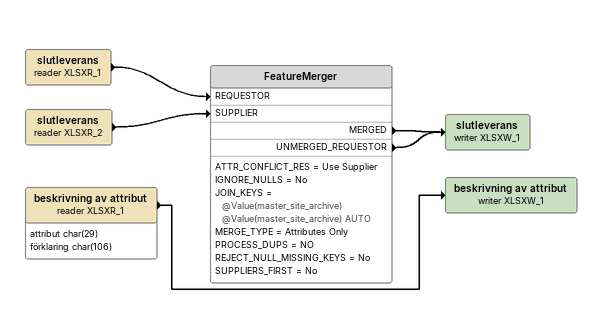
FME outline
slutleverans (reader XLSXR_1)
    -> FeatureMerger [REQUESTOR]
slutleverans (reader XLSXR_2)
    -> FeatureMerger [SUPPLIER]
FeatureMerger
    ATTR_CONFLICT_RES = Use Supplier
    IGNORE_NULLS = No
    JOIN_KEYS = @Value(master_site_archive) @Value(master_site_archive) AUTO
    MERGE_TYPE = Attributes Only
    PROCESS_DUPS = NO
    REJECT_NULL_MISSING_KEYS = No
    SUPPLIERS_FIRST = No
    MERGED -> slutleverans (writer XLSXW_1)
    UNMERGED_REQUESTOR -> slutleverans (writer XLSXW_1)
slutleverans (writer XLSXW_1)
beskrivning av attribut (reader XLSXR_1)
    attributes: attribut char(29), förklaring char(106)
    -> beskrivning av attribut (writer XLSXW_1)
beskrivning av attribut (writer XLSXW_1)
